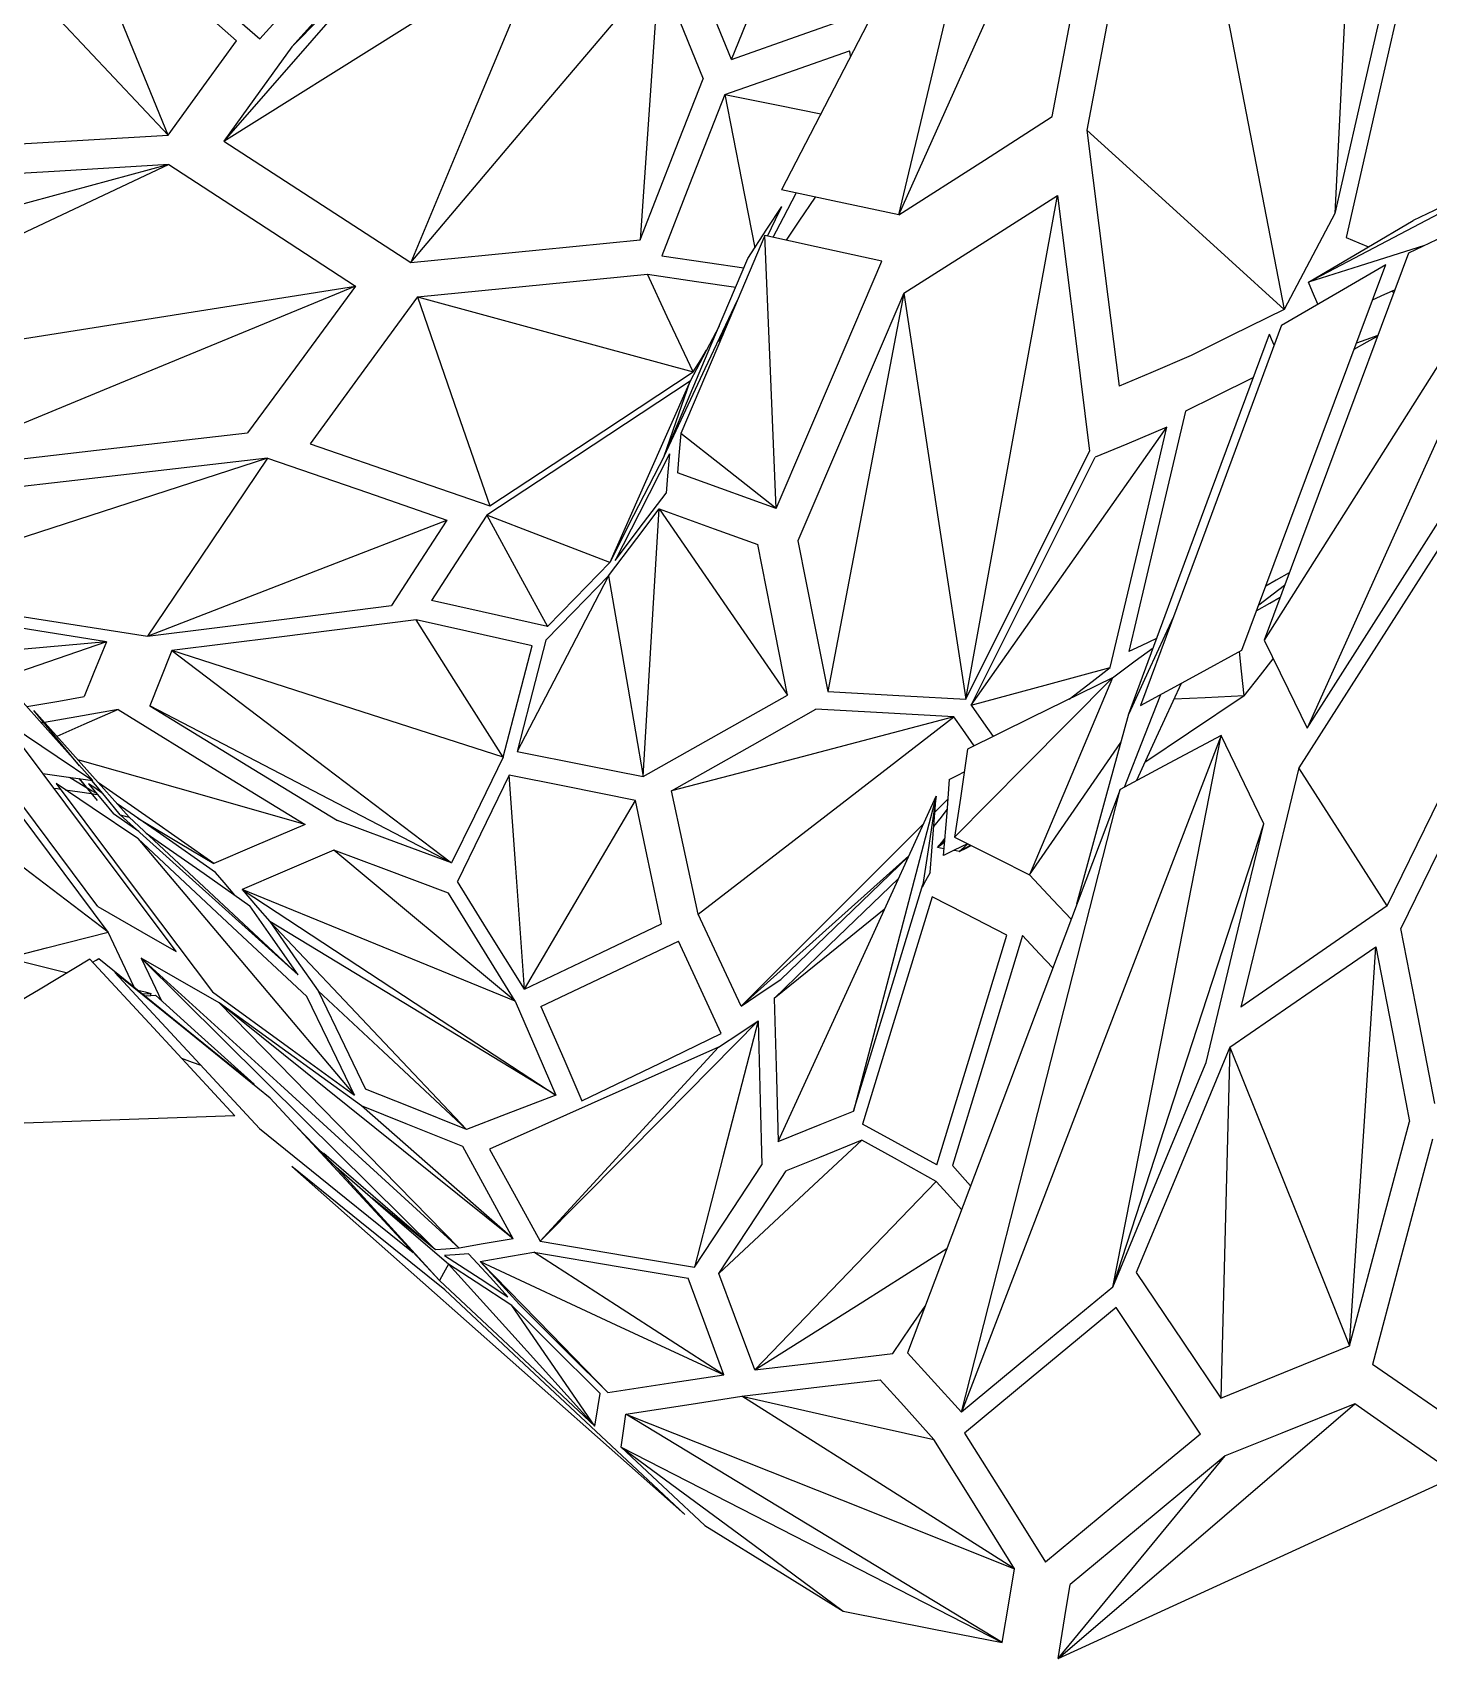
# Model space of a CAD drawing. Header units: millimetres. Extents: x -473 to 157, y -330 to 331.
# Drawn here: x -270 to -204.9, y -180.1 to -104.3 of the extents above; entities that cross this region are included whole.
import ezdxf

# ---------------------------------------------------------------- set-up
doc = ezdxf.new("R2010")
doc.units = ezdxf.units.MM

msp = doc.modelspace()

# ---------------------------------------------------------------- linework, layer by layer
at = {"color": 7, "linetype": 'Continuous', "flags": 128}
for points in [[(-207.394, -74.628), (-208.456, -95.862), (-209.3, -112.761)], [(-229.625, -112.833), (-223.547, -99.252), (-218.731, -88.49)], [(-222.47, -108.245), (-220.376, -97.182), (-218.731, -88.49)], [(-217.109, -89.078), (-219.208, -100.17), (-220.857, -108.885)], [(-217.109, -89.078), (-214.083, -104.709), (-211.659, -117.232)], [(-224.415, -90.985), (-230.398, -102.576), (-235.088, -111.661)], [(-229.625, -112.833), (-226.695, -100.548), (-224.415, -90.985)], [(-237.42, -105.577), (-235.142, -99.948), (-233.378, -95.587)], [(-275.091, -97.034), (-268.724, -103.768), (-263.679, -109.103)], [(-263.679, -109.103), (-266.272, -102.754), (-268.282, -97.834)], [(-268.282, -97.834), (-263.934, -101.673), (-260.494, -104.71)], [(-251.842, -98.788), (-256.988, -104.693), (-261.086, -109.394)], [(-251.842, -98.788), (-255.234, -102.256), (-257.918, -104.998)], [(-261.086, -109.394), (-252.646, -104.101), (-246.1, -99.995)], [(-246.099, -99.995), (-249.579, -108.338), (-252.376, -115.043)], [(-206.326, -99.768), (-207.992, -107.046), (-209.3, -112.761)], [(-264.16, -100.485), (-261.505, -102.792), (-259.408, -104.613)], [(-237.42, -105.577), (-238.593, -102.718), (-239.505, -100.495)], [(-259.408, -104.613), (-257.76, -102.778), (-256.469, -101.341)], [(-252.375, -115.043), (-245.84, -107.327), (-240.811, -101.39)], [(-240.811, -101.39), (-241.297, -108.379), (-241.687, -113.99)], [(-240.811, -101.39), (-239.655, -104.231), (-238.738, -106.486)], [(-205.797, -100.864), (-207.465, -108.151), (-208.775, -113.875)], [(-254.983, -101.723), (-256.624, -103.554), (-257.918, -104.998)], [(-237.42, -105.577), (-234.175, -104.435), (-231.616, -103.534)], [(-263.679, -109.103), (-261.89, -106.636), (-260.494, -104.71)], [(-257.918, -104.998), (-259.687, -107.453), (-261.086, -109.394)], [(-237.734, -107.217), (-234.481, -106.076), (-231.915, -105.175)], [(-231.87, -105.427), (-231.895, -105.286), (-231.915, -105.175)], [(-241.687, -113.99), (-240.027, -109.766), (-238.738, -106.486)], [(-237.734, -107.217), (-239.374, -111.41), (-240.677, -114.744)], [(-237.734, -107.217), (-236.96, -111.189), (-236.34, -114.368)], [(-237.734, -107.217), (-235.24, -107.718), (-233.258, -108.116)], [(-229.625, -112.833), (-225.633, -110.274), (-222.47, -108.245)], [(-272.745, -109.637), (-267.66, -109.337), (-263.679, -109.103)], [(-211.659, -117.232), (-216.854, -112.518), (-220.857, -108.885)], [(-220.857, -108.885), (-220.014, -115.544), (-219.348, -120.81)], [(-261.086, -109.394), (-256.229, -112.544), (-252.376, -115.043)], [(-210.522, -115.964), (-204.113, -112.595), (-198.924, -109.868)], [(-198.924, -109.868), (-202.713, -111.689), (-205.642, -113.097)], [(-263.653, -110.481), (-276.143, -116.37), (-286.133, -121.081)], [(-263.653, -110.481), (-272.842, -112.967), (-280.148, -114.944)], [(-263.653, -110.481), (-268.732, -110.783), (-272.737, -111.021)], [(-263.653, -110.481), (-258.803, -113.641), (-254.954, -116.149)], [(-199.143, -111.399), (-206.752, -123.424), (-212.595, -132.657)], [(-199.143, -111.399), (-205.593, -125.688), (-210.591, -136.76)], [(-199.143, -111.399), (-202.932, -113.208), (-205.863, -114.606)], [(-234.415, -111.805), (-235.022, -112.967), (-235.498, -113.877)], [(-229.625, -112.833), (-232.7, -112.173), (-235.088, -111.661)], [(-233.53, -111.995), (-234.285, -113.124), (-234.88, -114.013)], [(-229.394, -116.482), (-225.395, -113.937), (-222.226, -111.919)], [(-226.503, -135.407), (-224.101, -122.216), (-222.226, -111.919)], [(-222.226, -111.919), (-221.389, -118.582), (-220.727, -123.851)], [(-236.664, -114.866), (-235.776, -113.501), (-235.084, -112.438)], [(-235.738, -113.824), (-235.372, -113.047), (-235.084, -112.438)], [(-209.3, -112.761), (-210.622, -115.267), (-211.659, -117.232)], [(-210.522, -115.964), (-207.806, -114.368), (-205.642, -113.097)], [(-252.375, -115.043), (-246.392, -114.453), (-241.687, -113.99)], [(-235.866, -113.796), (-238.061, -118.972), (-239.781, -123.025)], [(-235.334, -126.514), (-235.634, -119.351), (-235.866, -113.796)], [(-230.414, -114.993), (-233.483, -114.319), (-235.866, -113.796)], [(-205.126, -114.255), (-208.159, -115.215), (-210.522, -115.964)], [(-208.775, -113.875), (-208.187, -114.124), (-207.724, -114.32)], [(-240.677, -114.744), (-238.539, -115.049), (-236.845, -115.292)], [(-240.568, -124.072), (-238.385, -118.924), (-236.664, -114.866)], [(-235.334, -126.514), (-232.577, -120.059), (-230.414, -114.993)], [(-213.631, -133.132), (-209.889, -123.09), (-206.928, -115.144)], [(-205.863, -114.606), (-209.645, -124.746), (-212.595, -132.657)], [(-211.779, -117.977), (-209.079, -116.4), (-206.928, -115.144)], [(-252.064, -116.653), (-246.063, -116.062), (-241.344, -115.598)], [(-239.211, -120.151), (-240.414, -117.583), (-241.344, -115.598)], [(-241.344, -115.598), (-239.048, -115.931), (-237.228, -116.195)], [(-210.097, -116.995), (-210.335, -116.419), (-210.522, -115.964)], [(-286.133, -121.081), (-268.611, -118.31), (-254.954, -116.149)], [(-254.954, -116.149), (-266.669, -120.991), (-275.991, -124.843)], [(-254.954, -116.149), (-257.754, -119.96), (-259.981, -122.989)], [(-252.064, -116.653), (-254.85, -120.472), (-257.064, -123.508)], [(-252.064, -116.653), (-250.191, -122.059), (-248.69, -126.39)], [(-252.064, -116.653), (-244.92, -118.597), (-239.211, -120.151)], [(-229.394, -116.482), (-232.153, -122.943), (-234.323, -128.025)], [(-229.394, -116.482), (-231.368, -126.836), (-232.935, -135.051)], [(-229.394, -116.482), (-227.786, -127.009), (-226.503, -135.407)], [(-207.544, -116.796), (-206.961, -116.53), (-206.502, -116.32)], [(-206.549, -116.446), (-206.615, -116.418), (-206.667, -116.396)], [(-240.568, -124.072), (-238.645, -119.992), (-237.139, -116.798)], [(-211.659, -117.232), (-214.092, -118.443), (-215.99, -119.388)], [(-238.001, -118.019), (-238.753, -119.458), (-239.342, -120.585)], [(-237.625, -117.942), (-237.857, -118.386), (-238.039, -118.734)], [(-211.779, -117.977), (-215.474, -127.932), (-218.357, -135.701)], [(-237.825, -118.414), (-237.945, -118.593), (-238.039, -118.734)], [(-218.908, -136.086), (-215.242, -126.205), (-212.342, -118.388)], [(-212.123, -118.905), (-212.246, -118.616), (-212.342, -118.388)], [(-208.399, -119.091), (-207.788, -118.75), (-207.309, -118.482)], [(-207.297, -118.451), (-207.854, -118.648), (-208.291, -118.802)], [(-239.211, -120.151), (-238.86, -119.581), (-238.584, -119.134)], [(-215.99, -119.388), (-217.875, -120.186), (-219.348, -120.81)], [(-248.69, -126.39), (-243.377, -122.893), (-239.211, -120.151)], [(-213.094, -120.415), (-214.869, -121.291), (-216.256, -121.976)], [(-239.342, -120.585), (-244.651, -124.079), (-248.831, -126.831)], [(-239.342, -120.585), (-241.428, -125.281), (-243.098, -129.041)], [(-240.568, -124.072), (-239.876, -122.105), (-239.342, -120.585)], [(-216.256, -121.976), (-217.733, -128.244), (-218.899, -133.192)], [(-210.591, -136.76), (-205.24, -128.362), (-200.968, -121.658)], [(-226.251, -135.696), (-221.151, -128.452), (-217.122, -122.73)], [(-217.122, -122.73), (-219.002, -123.517), (-220.472, -124.132)], [(-219.765, -133.935), (-218.282, -127.647), (-217.122, -122.73)], [(-275.991, -124.843), (-267.022, -123.804), (-259.981, -122.989)], [(-257.064, -123.508), (-252.39, -125.116), (-248.69, -126.39)], [(-239.781, -123.025), (-239.872, -124.05), (-239.944, -124.862)], [(-235.334, -126.514), (-237.842, -124.546), (-239.781, -123.025)], [(-201.358, -123.538), (-206.779, -132.036), (-210.971, -138.607)], [(-259.053, -124.166), (-269.685, -127.618), (-278.108, -130.354)], [(-259.053, -124.166), (-268.036, -125.206), (-275.099, -126.025)], [(-259.053, -124.166), (-262.158, -128.785), (-264.639, -132.477)], [(-259.053, -124.166), (-254.383, -125.779), (-250.686, -127.056)], [(-240.568, -124.072), (-241.984, -126.852), (-243.098, -129.041)], [(-240.307, -123.966), (-241.724, -126.75), (-242.84, -128.941)], [(-240.307, -123.966), (-240.401, -124.994), (-240.475, -125.809)], [(-226.503, -135.407), (-223.268, -128.935), (-220.727, -123.851)], [(-226.251, -135.696), (-223.015, -129.22), (-220.472, -124.132)], [(-235.334, -126.514), (-237.925, -125.586), (-239.944, -124.862)], [(-242.84, -128.941), (-241.52, -127.193), (-240.475, -125.809)], [(-243.162, -129.666), (-241.84, -127.918), (-240.795, -126.535)], [(-241.533, -139.023), (-241.116, -131.966), (-240.795, -126.535)], [(-240.795, -126.535), (-237.473, -131.363), (-234.819, -135.219)], [(-240.795, -126.535), (-238.225, -127.464), (-236.189, -128.2)], [(-264.639, -132.477), (-256.792, -129.428), (-250.686, -127.056)], [(-250.685, -127.056), (-252.13, -129.278), (-253.276, -131.042)], [(-248.831, -126.831), (-250.266, -129.053), (-251.404, -130.815)], [(-243.098, -129.041), (-246.332, -127.794), (-248.831, -126.831)], [(-248.831, -126.831), (-247.258, -129.714), (-245.999, -132.022)], [(-234.323, -128.025), (-233.548, -131.944), (-232.935, -135.051)], [(-234.819, -135.219), (-235.589, -131.273), (-236.189, -128.2)], [(-243.098, -129.041), (-244.721, -130.709), (-245.999, -132.022)], [(-211.425, -129.519), (-212.034, -129.863), (-212.514, -130.134)], [(-278.107, -130.354), (-270.595, -131.538), (-264.639, -132.477)], [(-243.162, -129.666), (-245.522, -134.211), (-247.411, -137.848)], [(-243.162, -129.666), (-244.789, -131.34), (-246.071, -132.657)], [(-243.162, -129.666), (-242.26, -134.843), (-241.533, -139.023)], [(-212.841, -131.014), (-212.168, -130.5), (-211.641, -130.098)], [(-266.558, -132.73), (-272.973, -131.716), (-277.975, -130.926)], [(-264.639, -132.477), (-258.275, -131.673), (-253.276, -131.042)], [(-245.999, -132.022), (-249.038, -131.344), (-251.404, -130.815)], [(-212.939, -131.275), (-212.329, -130.931), (-211.851, -130.66)], [(-252.125, -131.708), (-258.503, -132.513), (-263.514, -133.146)], [(-248.065, -138.116), (-250.364, -134.488), (-252.125, -131.708)], [(-246.715, -132.925), (-249.757, -132.24), (-252.125, -131.708)], [(-216.836, -131.602), (-217.996, -134.113), (-218.908, -136.086)], [(-246.071, -132.657), (-246.816, -135.543), (-247.411, -137.848)], [(-217.606, -132.575), (-218.331, -132.921), (-218.899, -133.192)], [(-212.595, -132.657), (-211.478, -134.945), (-210.591, -136.76)], [(-206.853, -145.047), (-203.358, -137.899), (-200.59, -132.236)], [(-266.558, -132.73), (-270.374, -133.074), (-273.37, -133.344)], [(-266.558, -132.73), (-269.301, -133.683), (-271.462, -134.434)], [(-266.558, -132.73), (-267.141, -134.159), (-267.603, -135.291)], [(-263.514, -133.146), (-264.086, -134.58), (-264.538, -135.715)], [(-248.065, -138.116), (-256.81, -135.303), (-263.514, -133.146)], [(-263.514, -133.146), (-256.328, -138.601), (-250.469, -143.048)], [(-248.065, -138.116), (-247.304, -135.188), (-246.715, -132.925)], [(-219.655, -134.411), (-218.6, -133.629), (-217.769, -133.014)], [(-218.357, -135.701), (-215.726, -134.271), (-213.631, -133.132)], [(-213.521, -135.256), (-213.644, -134.107), (-213.742, -133.192)], [(-199.939, -133.266), (-203.471, -140.479), (-206.223, -146.099)], [(-226.251, -135.696), (-222.635, -134.714), (-219.765, -133.935)], [(-221.688, -135.411), (-220.611, -134.584), (-219.765, -133.935)], [(-213.521, -135.256), (-212.763, -134.293), (-212.167, -133.535)], [(-267.191, -139.206), (-269.684, -136.421), (-271.612, -134.267)], [(-219.655, -134.411), (-223.762, -138.552), (-227.024, -141.841)], [(-219.655, -134.411), (-223.437, -136.27), (-226.415, -137.735)], [(-219.655, -134.411), (-221.801, -139.514), (-223.524, -143.608)], [(-216.462, -134.671), (-217.623, -137.204), (-218.541, -139.207)], [(-266.955, -145.08), (-271.05, -139.597), (-274.236, -135.333)], [(-270.278, -135.757), (-268.78, -135.496), (-267.603, -135.291)], [(-241.533, -139.023), (-237.766, -136.889), (-234.819, -135.219)], [(-232.935, -135.051), (-229.341, -135.25), (-226.503, -135.407)], [(-226.251, -135.696), (-225.679, -136.508), (-225.227, -137.15)], [(-219.101, -139.506), (-218.158, -137.089), (-217.416, -135.189)], [(-213.521, -135.256), (-216.113, -136.993), (-218.152, -138.359)], [(-213.521, -135.256), (-215.35, -135.342), (-216.8, -135.409)], [(-267.813, -138.512), (-269.006, -137.073), (-269.948, -135.939)], [(-269.948, -135.939), (-267.474, -138.701), (-265.5, -140.905)], [(-266.016, -135.897), (-267.939, -136.232), (-269.45, -136.495)], [(-266.016, -135.897), (-267.61, -136.594), (-268.869, -137.144)], [(-266.016, -135.897), (-261.177, -138.87), (-257.296, -141.254)], [(-250.469, -143.048), (-258.45, -138.889), (-264.538, -135.715)], [(-264.538, -135.715), (-259.683, -138.686), (-255.789, -141.068)], [(-240.218, -139.689), (-236.445, -137.549), (-233.493, -135.874)], [(-227.057, -136.236), (-234.431, -138.171), (-240.218, -139.689)], [(-238.976, -145.435), (-232.262, -140.253), (-227.057, -136.236)], [(-227.057, -136.236), (-230.67, -136.033), (-233.493, -135.874)], [(-226.112, -137.586), (-226.642, -136.828), (-227.057, -136.236)], [(-221.319, -144.954), (-219.969, -139.989), (-218.908, -136.086)], [(-266.48, -146.276), (-270.589, -140.773), (-273.784, -136.493)], [(-270.994, -136.637), (-268.86, -138.079), (-267.191, -139.206)], [(-269.482, -136.501), (-269.545, -136.512), (-269.595, -136.52)], [(-268.927, -137.17), (-268.962, -137.185), (-268.99, -137.197)], [(-214.592, -137.1), (-221.354, -154.712), (-226.709, -168.659)], [(-219.653, -162.831), (-216.81, -148.38), (-214.592, -137.1)], [(-214.592, -137.1), (-217.247, -138.517), (-219.306, -139.615)], [(-212.612, -141.23), (-213.725, -138.908), (-214.592, -137.1)], [(-263.307, -147.179), (-267.392, -141.726), (-270.57, -137.484)], [(-247.411, -137.848), (-244.132, -138.503), (-241.533, -139.023)], [(-226.415, -137.735), (-226.755, -140.025), (-227.024, -141.841)], [(-223.524, -143.608), (-221.137, -140.139), (-219.274, -137.431)], [(-268.091, -138.176), (-268.108, -138.172), (-268.121, -138.168)], [(-257.296, -141.254), (-263.236, -139.56), (-267.894, -138.233)], [(-248.065, -138.116), (-249.404, -140.863), (-250.469, -143.048)], [(-210.971, -138.607), (-212.486, -144.863), (-213.673, -149.767)], [(-206.853, -145.047), (-209.173, -141.418), (-210.971, -138.607)], [(-269.526, -138.877), (-268.216, -139.062), (-267.191, -139.206)], [(-265.101, -141.91), (-267.225, -140.479), (-268.902, -139.349)], [(-268.902, -139.349), (-264.843, -144.764), (-261.622, -149.063)], [(-268.276, -139.053), (-267.85, -139.308), (-267.515, -139.509)], [(-267.843, -139.114), (-267.365, -139.69), (-266.99, -140.141)], [(-267.837, -139.115), (-267.365, -139.687), (-266.99, -140.141)], [(-266.739, -139.806), (-267.103, -139.551), (-267.389, -139.35)], [(-267.389, -139.35), (-266.745, -140.128), (-266.23, -140.749)], [(-265.913, -140.802), (-266.657, -139.905), (-267.243, -139.199)], [(-261.559, -143.073), (-264.573, -140.963), (-266.923, -139.317)], [(-247.788, -138.946), (-249.13, -141.708), (-250.197, -143.906)], [(-247.077, -148.931), (-247.481, -143.267), (-247.789, -138.946)], [(-241.899, -140.135), (-245.21, -139.466), (-247.789, -138.946)], [(-227.534, -142.701), (-227.377, -140.714), (-227.253, -139.133)], [(-227.252, -139.133), (-226.872, -138.946), (-226.572, -138.798)], [(-266.48, -146.276), (-271.05, -142.789), (-274.615, -140.069)], [(-269.017, -139.557), (-268.846, -139.582), (-268.713, -139.601)], [(-268.476, -139.636), (-267.798, -139.734), (-267.264, -139.811)], [(-267.509, -139.513), (-267.227, -139.682), (-267.005, -139.814)], [(-267.262, -139.811), (-267.1, -139.835), (-266.972, -139.853)], [(-247.077, -148.931), (-244.152, -143.961), (-241.899, -140.135)], [(-240.682, -145.888), (-241.368, -142.645), (-241.899, -140.135)], [(-238.976, -145.435), (-239.676, -142.196), (-240.218, -139.689)], [(-235.249, -156.041), (-231.106, -146.982), (-227.883, -139.931)], [(-227.883, -139.931), (-230.032, -148.117), (-231.739, -154.619)], [(-219.306, -139.615), (-224.826, -154.255), (-229.211, -165.885)], [(-227.883, -139.931), (-228.229, -142.227), (-228.503, -144.046)], [(-228.156, -143.492), (-228.004, -141.509), (-227.883, -139.931)], [(-227.94, -140.678), (-227.596, -140.334), (-227.326, -140.064)], [(-226.709, -168.659), (-222.524, -152.24), (-219.306, -139.615)], [(-265.054, -141.574), (-265.713, -141.112), (-266.23, -140.749)], [(-261.472, -143.497), (-264.047, -141.693), (-266.057, -140.284)], [(-265.913, -140.802), (-265.684, -140.859), (-265.5, -140.905)], [(-265.913, -140.802), (-261.315, -144.94), (-257.623, -148.263)], [(-265.5, -140.905), (-261.087, -145.027), (-257.623, -148.263)], [(-265.104, -140.952), (-263.122, -142.138), (-261.559, -143.073)], [(-227.991, -141.35), (-227.64, -140.907), (-227.365, -140.561)], [(-264.703, -141.65), (-262.005, -143.543), (-259.87, -145.04)], [(-257.296, -141.254), (-259.675, -142.269), (-261.559, -143.073)], [(-250.469, -143.048), (-253.46, -141.935), (-255.789, -141.068)], [(-236.975, -149.721), (-232.177, -144.919), (-228.464, -141.202)], [(-219.653, -162.831), (-215.714, -150.748), (-212.612, -141.23)], [(-215.301, -152.351), (-213.797, -146.13), (-212.612, -141.23)], [(-265.101, -141.91), (-259.462, -148.583), (-254.995, -153.868)], [(-265.101, -141.91), (-260.681, -146.038), (-257.211, -149.278)], [(-255.965, -142.45), (-258.349, -143.475), (-260.238, -144.287)], [(-247.503, -149.496), (-252.297, -145.505), (-255.965, -142.45)], [(-250.621, -144.452), (-253.626, -143.326), (-255.965, -142.45)], [(-227.817, -142.333), (-227.623, -142.088), (-227.47, -141.895)], [(-227.817, -142.333), (-227.628, -142.151), (-227.479, -142.008)], [(-227.484, -142.068), (-227.67, -142.216), (-227.817, -142.333)], [(-227.509, -142.387), (-227.682, -142.356), (-227.817, -142.333)], [(-226.414, -142.149), (-227.041, -142.458), (-227.534, -142.701)], [(-226.803, -142.51), (-226.945, -142.485), (-227.056, -142.466)], [(-227.024, -141.841), (-225.073, -142.826), (-223.524, -143.608)], [(-226.803, -142.51), (-226.578, -142.312), (-226.401, -142.156)], [(-226.803, -142.51), (-226.514, -142.344), (-226.287, -142.213)], [(-226.803, -142.51), (-226.49, -142.356), (-226.244, -142.235)], [(-236.975, -149.721), (-232.579, -145.782), (-229.154, -142.712)], [(-235.124, -148.488), (-231.775, -145.258), (-229.17, -142.746)], [(-260.574, -144.546), (-261.079, -143.956), (-261.472, -143.497)], [(-247.077, -148.931), (-248.837, -146.096), (-250.197, -143.906)], [(-229.635, -143.764), (-232.868, -146.884), (-235.433, -149.36)], [(-231.739, -154.619), (-229.925, -148.693), (-228.503, -144.046)], [(-228.156, -143.492), (-228.372, -143.874), (-228.542, -144.175)], [(-223.524, -143.608), (-222.442, -144.76), (-221.588, -145.668)], [(-247.503, -149.496), (-254.691, -146.556), (-260.238, -144.287)], [(-260.238, -144.287), (-252.165, -149.579), (-245.613, -153.875)], [(-260.238, -144.287), (-259.522, -145.118), (-258.951, -145.781)], [(-247.503, -149.496), (-249.262, -146.65), (-250.621, -144.452)], [(-228.074, -144.623), (-229.888, -150.552), (-231.316, -155.22)], [(-224.586, -146.419), (-226.548, -145.409), (-228.075, -144.623)], [(-266.955, -145.08), (-264.905, -146.259), (-263.307, -147.179)], [(-257.623, -148.263), (-258.889, -146.447), (-259.87, -145.04)], [(-236.975, -149.721), (-238.102, -147.305), (-238.976, -145.435)], [(-230.302, -145.222), (-233.173, -147.538), (-235.433, -149.36)], [(-206.853, -145.047), (-210.699, -147.709), (-213.673, -149.767)], [(-273.035, -147.947), (-269.351, -147.008), (-266.48, -146.276)], [(-265.264, -148.836), (-265.947, -147.398), (-266.48, -146.276)], [(-245.613, -153.875), (-253.136, -149.31), (-258.951, -145.781)], [(-258.95, -145.781), (-253.866, -151.147), (-249.769, -155.47)], [(-258.95, -145.781), (-257.693, -147.58), (-256.692, -149.012)], [(-247.077, -148.931), (-243.487, -147.223), (-240.682, -145.888)], [(-204.633, -154.264), (-205.527, -149.672), (-206.223, -146.099)], [(-246.305, -149.746), (-242.709, -148.03), (-239.899, -146.69)], [(-237.906, -151.006), (-239.03, -148.574), (-239.899, -146.69)], [(-227.854, -157.13), (-226.022, -151.126), (-224.586, -146.419)], [(-223.852, -146.436), (-225.681, -152.436), (-227.122, -157.16)], [(-223.852, -146.436), (-223.065, -147.278), (-222.446, -147.942)], [(-214.191, -151.638), (-210.406, -149.032), (-207.384, -146.95)], [(-208.608, -165.564), (-207.919, -155.081), (-207.384, -146.95)], [(-207.384, -146.95), (-206.507, -151.495), (-205.811, -155.1)], [(-267.33, -147.539), (-269.653, -148.925), (-271.465, -150.006)], [(-270.482, -147.643), (-269.305, -147.935), (-268.377, -148.164)], [(-260.577, -154.832), (-264.368, -150.738), (-267.33, -147.539)], [(-267.21, -147.669), (-267.045, -147.573), (-266.915, -147.498)], [(-267.207, -147.672), (-267.044, -147.574), (-266.915, -147.498)], [(-266.915, -147.498), (-262.834, -150.806), (-259.681, -153.362)], [(-261.302, -149.571), (-263.333, -148.408), (-264.94, -147.487)], [(-250.11, -161.004), (-258.453, -153.4), (-264.94, -147.487)], [(-264.94, -147.487), (-257.329, -155.036), (-251.225, -161.09)], [(-264.94, -147.487), (-264.41, -148.595), (-263.992, -149.47)], [(-258.932, -154.015), (-262.952, -150.757), (-266.166, -148.152)], [(-266.166, -148.152), (-262.397, -152.221), (-259.418, -155.436)], [(-236.975, -149.721), (-235.939, -149.031), (-235.124, -148.488)], [(-265.091, -148.976), (-264.752, -149.06), (-264.485, -149.126)], [(-264.882, -149.146), (-264.659, -149.135), (-264.485, -149.126)], [(-264.762, -149.243), (-264.486, -149.23), (-264.27, -149.219)], [(-264.484, -149.126), (-264.501, -149.185), (-264.513, -149.231)], [(-259.681, -153.362), (-262.279, -151.017), (-264.27, -149.219)], [(-261.621, -149.063), (-257.9, -151.762), (-254.995, -153.868)], [(-254.995, -153.868), (-256.241, -151.287), (-257.211, -149.278)], [(-249.769, -155.47), (-253.667, -151.834), (-256.692, -149.012)], [(-256.692, -149.012), (-255.457, -151.564), (-254.477, -153.588)], [(-247.596, -160.571), (-255.305, -154.384), (-261.302, -149.571)], [(-254.668, -154.379), (-258.372, -151.695), (-261.302, -149.571)], [(-261.302, -149.571), (-255.085, -155.922), (-250.11, -161.004)], [(-247.503, -149.496), (-246.452, -151.932), (-245.613, -153.875)], [(-246.305, -149.746), (-245.242, -152.186), (-244.395, -154.132)], [(-235.433, -149.36), (-235.331, -153.07), (-235.249, -156.041)], [(-246.336, -160.687), (-240.58, -154.862), (-236.176, -150.405)], [(-236.176, -150.405), (-237.821, -156.76), (-239.151, -161.9)], [(-238.034, -151.641), (-236.995, -150.949), (-236.176, -150.405)], [(-236.176, -150.405), (-236.082, -154.133), (-236.006, -157.119)], [(-244.395, -154.132), (-240.752, -152.377), (-237.906, -151.006)], [(-263.057, -152.153), (-262.557, -152.332), (-262.163, -152.473)], [(-238.034, -151.641), (-243.969, -154.281), (-248.701, -156.386)], [(-238.034, -151.641), (-242.625, -156.642), (-246.336, -160.687)], [(-219.653, -162.831), (-217.216, -156.963), (-215.301, -152.351)], [(-214.191, -151.638), (-216.635, -157.522), (-218.554, -162.144)], [(-214.191, -151.638), (-214.424, -160.723), (-214.611, -168.001)], [(-214.191, -151.638), (-211.105, -159.336), (-208.608, -165.564)], [(-259.782, -153.326), (-259.726, -153.346), (-259.681, -153.362)], [(-249.769, -155.47), (-252.409, -154.415), (-254.477, -153.588)], [(-245.613, -153.875), (-247.932, -154.765), (-249.769, -155.47)], [(-258.932, -154.015), (-255.204, -158.033), (-252.258, -161.208)], [(-247.596, -160.571), (-251.586, -157.078), (-254.668, -154.379)], [(-249.944, -156.27), (-252.593, -155.21), (-254.668, -154.379)], [(-235.249, -156.041), (-233.284, -155.245), (-231.739, -154.619)], [(-260.577, -154.832), (-269.074, -155.134), (-275.696, -155.368)], [(-251.041, -162.511), (-254.777, -158.485), (-257.695, -155.339)], [(-255.843, -157.248), (-256.869, -156.191), (-257.695, -155.339)], [(-227.854, -157.13), (-229.802, -156.056), (-231.316, -155.22)], [(-208.608, -165.564), (-207.039, -159.695), (-205.811, -155.1)], [(-259.418, -155.436), (-255.378, -158.693), (-252.258, -161.208)], [(-238.007, -162.191), (-234.264, -158.698), (-231.347, -155.976)], [(-231.347, -155.976), (-233.321, -156.774), (-234.869, -157.401)], [(-227.882, -157.895), (-229.831, -156.815), (-231.347, -155.976)], [(-204.741, -155.928), (-206.308, -161.802), (-207.544, -166.434)], [(-256.817, -156.294), (-256.802, -156.305), (-256.791, -156.314)], [(-256.622, -156.445), (-256.516, -156.527), (-256.432, -156.592)], [(-251.225, -161.09), (-254.125, -158.585), (-256.432, -156.592)], [(-247.596, -160.571), (-248.919, -158.148), (-249.944, -156.27)], [(-248.701, -156.386), (-247.385, -158.779), (-246.336, -160.687)], [(-239.605, -173.425), (-249.783, -164.413), (-257.922, -157.207)], [(-250.787, -162.949), (-254.752, -159.758), (-257.922, -157.207)], [(-255.867, -157.31), (-255.884, -157.297), (-255.897, -157.286)], [(-250.62, -161.757), (-253.529, -159.246), (-255.843, -157.248)], [(-251.041, -162.511), (-253.766, -159.524), (-255.843, -157.248)], [(-239.151, -161.9), (-237.382, -159.211), (-236.006, -157.119)], [(-238.007, -162.191), (-236.243, -159.497), (-234.869, -157.401)], [(-227.122, -157.16), (-226.648, -157.684), (-226.275, -158.097)], [(-236.336, -166.689), (-231.575, -161.737), (-227.882, -157.895)], [(-226.695, -159.212), (-227.361, -158.473), (-227.882, -157.895)], [(-251.225, -161.09), (-252.881, -159.741), (-254.18, -158.684)], [(-247.596, -160.571), (-248.999, -160.813), (-250.11, -161.004)], [(-246.336, -160.687), (-242.317, -161.366), (-239.151, -161.9)], [(-250.11, -161.004), (-250.732, -161.052), (-251.225, -161.09)], [(-249.681, -161.267), (-250.302, -161.316), (-250.794, -161.356)], [(-250.794, -161.356), (-249.146, -162.427), (-247.848, -163.271)], [(-249.681, -161.267), (-248.66, -162.383), (-247.848, -163.271)], [(-249.141, -161.634), (-247.732, -161.387), (-246.633, -161.195)], [(-237.787, -166.913), (-242.778, -163.687), (-246.633, -161.195)], [(-246.633, -161.195), (-242.608, -161.876), (-239.438, -162.412)], [(-236.336, -166.689), (-231.304, -163.507), (-227.378, -161.024)], [(-250.62, -161.757), (-250.852, -162.171), (-251.041, -162.511)], [(-243.786, -169.308), (-247.666, -165.021), (-250.62, -161.757)], [(-247.667, -163.678), (-249.323, -162.601), (-250.62, -161.757)], [(-249.141, -161.634), (-248.118, -162.751), (-247.303, -163.641)], [(-249.141, -161.634), (-245.836, -165.024), (-243.188, -167.739)], [(-249.141, -161.634), (-242.808, -164.578), (-237.787, -166.913)], [(-236.336, -166.689), (-237.278, -164.154), (-238.007, -162.191)], [(-218.554, -162.144), (-216.365, -165.396), (-214.611, -168.001)], [(-243.786, -169.308), (-247.828, -165.521), (-251.041, -162.511)], [(-243.505, -169.769), (-247.562, -165.969), (-250.787, -162.949)], [(-237.787, -166.913), (-238.718, -164.376), (-239.438, -162.412)], [(-219.653, -162.831), (-223.602, -166.093), (-226.709, -168.659)], [(-243.786, -169.308), (-245.987, -166.116), (-247.667, -163.678)], [(-243.541, -167.791), (-245.858, -165.482), (-247.667, -163.678)], [(-247.303, -163.641), (-245.005, -165.929), (-243.188, -167.739)], [(-229.905, -165.918), (-229.058, -164.684), (-228.394, -163.718)], [(-219.492, -163.781), (-223.453, -167.054), (-226.569, -169.628)], [(-215.566, -169.674), (-217.784, -166.345), (-219.492, -163.781)], [(-236.336, -166.689), (-232.737, -166.258), (-229.905, -165.918)], [(-226.709, -168.659), (-228.117, -167.099), (-229.211, -165.885)], [(-214.611, -168.001), (-211.263, -166.642), (-208.608, -165.564)], [(-202.734, -169.744), (-205.449, -167.876), (-207.544, -166.434)], [(-243.188, -167.739), (-240.15, -167.274), (-237.787, -166.913)], [(-236.936, -167.912), (-233.326, -167.481), (-230.485, -167.142)], [(-227.988, -169.937), (-229.393, -168.364), (-230.485, -167.142)], [(-243.786, -169.308), (-243.647, -168.45), (-243.541, -167.791)], [(-242.347, -168.753), (-239.303, -168.28), (-236.936, -167.912)], [(-224.226, -175.959), (-231.444, -171.39), (-236.936, -167.912)], [(-236.936, -167.912), (-231.953, -169.04), (-227.988, -169.937)], [(-222.193, -180.141), (-214.448, -173.489), (-208.372, -168.27)], [(-208.372, -168.27), (-211.764, -169.631), (-214.403, -170.691)], [(-203.575, -171.615), (-206.283, -169.727), (-208.372, -168.27)], [(-242.565, -170.291), (-242.442, -169.421), (-242.347, -168.753)], [(-224.802, -179.396), (-234.764, -173.353), (-242.347, -168.753)], [(-242.347, -168.753), (-232.296, -172.75), (-224.226, -175.959)], [(-239.605, -173.425), (-241.8, -171.367), (-243.505, -169.769)], [(-226.569, -169.628), (-224.465, -172.968), (-222.778, -175.645)], [(-215.566, -169.674), (-219.602, -173.015), (-222.778, -175.645)], [(-242.565, -170.291), (-240.394, -172.324), (-238.67, -173.939)], [(-242.565, -170.291), (-236.793, -174.553), (-232.217, -177.933)], [(-242.565, -170.291), (-232.658, -175.369), (-224.803, -179.396)], [(-224.226, -175.959), (-226.351, -172.558), (-227.988, -169.937)], [(-222.193, -180.141), (-217.809, -174.823), (-214.403, -170.691)], [(-214.403, -170.691), (-218.454, -174.046), (-221.64, -176.685)], [(-222.193, -180.141), (-211.843, -175.401), (-203.575, -171.615)], [(-238.67, -173.939), (-235.053, -176.177), (-232.217, -177.933)], [(-224.802, -179.396), (-224.478, -177.463), (-224.226, -175.959)], [(-222.193, -180.141), (-221.882, -178.197), (-221.64, -176.685)], [(-232.216, -177.933), (-228.065, -178.752), (-224.803, -179.396)]]:
    msp.add_lwpolyline(points, dxfattribs=at)

doc.saveas('drawing.dxf')
